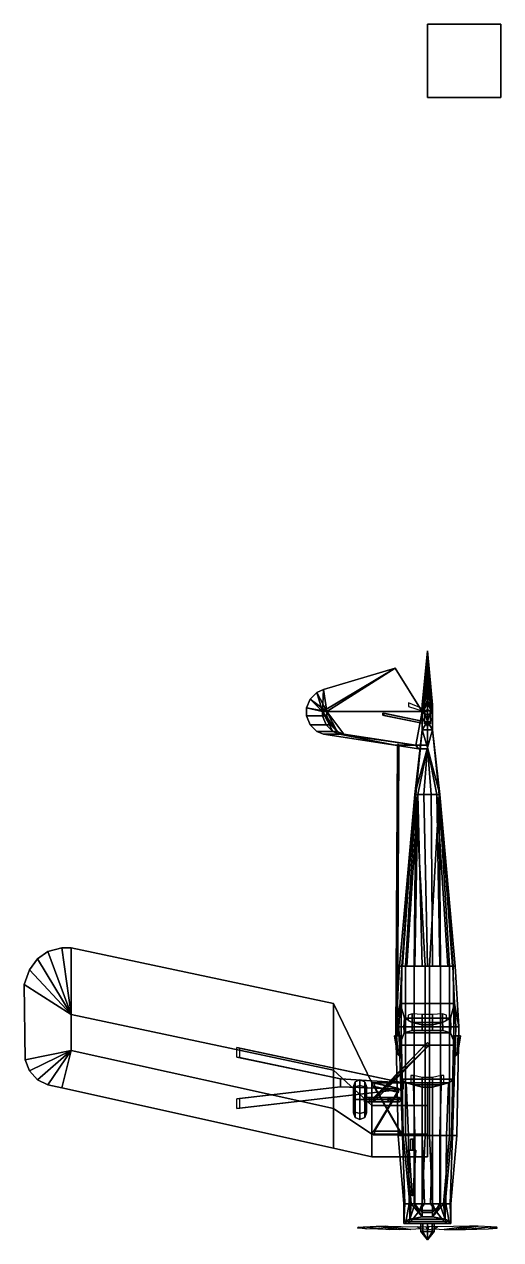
# Model space of a CAD drawing. Header units: millimetres. Extents: x -5.5 to 1, y -4 to 12.6.
import ezdxf

# ---------------------------------------------------------------- set-up
doc = ezdxf.new("R2010")
doc.units = ezdxf.units.MM
for name, color, linetype in [('_tmp', 4, 'Continuous'), ('propeller', 1, 'Continuous'), ('wing1', 5, 'Continuous')]:
    doc.layers.add(name, color=color, linetype=linetype)

msp = doc.modelspace()

# ---------------------------------------------------------------- linework, layer by layer
for points in [[(1, 12.55, 1), (1, 12.55), (0, 12.55), (0, 12.55, 1)], [(1, 12.55), (1, 11.55), (0, 11.55), (0, 12.55)], [(0, 12.55), (0, 11.55), (0, 11.55, 1), (0, 12.55, 1)], [(0, 12.55, 1), (0, 11.55, 1), (1, 11.55, 1), (1, 12.55, 1)], [(1, 11.55, 1), (1, 11.55), (1, 12.55), (1, 12.55, 1)], [(0, 11.55, 1), (0, 11.55), (1, 11.55), (1, 11.55, 1)], [(-0.07, 3.27, 0.36), (-0.07, 3.27, 0.68), (0, 3.94, 0.77), (0, 4.01, 0.61)], [(0, 3.29, 0.25), (-0.07, 3.27, 0.36), (0, 4.01, 0.61)], [(0.07, 3.27, 0.68), (0.07, 3.27, 0.36), (0, 4.01, 0.61), (0, 3.94, 0.77)], [(0.07, 3.27, 0.36), (0, 3.29, 0.25), (0, 4.01, 0.61)], [(-0.07, 3.27, 0.68), (-0.07, 3.24, 1.19), (0, 3.73, 1.28), (0, 3.94, 0.77)], [(0.07, 3.24, 1.19), (0.07, 3.27, 0.68), (0, 3.94, 0.77), (0, 3.73, 1.28)], [(-0.07, 3.24, 1.19), (-0.07, 3.22, 1.37), (0, 3.59, 1.59), (0, 3.73, 1.28)], [(0.07, 3.22, 1.37), (0.07, 3.24, 1.19), (0, 3.73, 1.28), (0, 3.59, 1.59)], [(-0.07, 3.22, 1.37), (0, 3.53, 1.65), (0, 3.59, 1.59), (-0.07, 3.22, 1.37)], [(-0.07, 3.22, 1.37), (0, 3.46, 1.69), (0, 3.53, 1.65), (-0.07, 3.22, 1.37)], [(0, 3.53, 1.65), (0.07, 3.22, 1.37), (0.07, 3.22, 1.37), (0, 3.59, 1.59)], [(0, 3.46, 1.69), (0.07, 3.22, 1.37), (0.07, 3.22, 1.37), (0, 3.53, 1.65)], [(-0.07, 3.22, 1.37), (0, 3.41, 1.7), (0, 3.46, 1.69), (-0.07, 3.22, 1.37)], [(-0.07, 3.16, 1.37), (0, 3.34, 1.7), (0, 3.41, 1.7), (-0.07, 3.22, 1.37)], [(0, 3.29, 1.69), (0, 3.34, 1.7), (-0.07, 3.16, 1.37)], [(-0.04, 3.47, 0.16), (-0.04, 3.41, 0.15), (-0.04, 3.42, 0.18), (-0.04, 3.47, 0.18)], [(0.04, 3.47, 0.18), (0.04, 3.47, 0.16), (-0.04, 3.47, 0.16), (-0.04, 3.47, 0.18)], [(0.04, 3.47, 0.16), (0.04, 3.41, 0.15), (-0.04, 3.41, 0.15), (-0.04, 3.47, 0.16)], [(-0.04, 3.47, 0.18), (-0.04, 3.42, 0.18), (0.04, 3.42, 0.18), (0.04, 3.47, 0.18)], [(-0.04, 3.42, 0.18), (-0.04, 3.29, 0.25), (0.04, 3.29, 0.25), (0.04, 3.42, 0.18)], [(-0.04, 3.41, 0.15), (-0.04, 3.29, 0.22), (-0.04, 3.29, 0.25), (-0.04, 3.42, 0.18)], [(0.04, 3.41, 0.15), (0.04, 3.29, 0.22), (-0.04, 3.29, 0.22), (-0.04, 3.41, 0.15)], [(0, 3.41, 1.7), (0.07, 3.22, 1.37), (0.07, 3.22, 1.37), (0, 3.46, 1.69)], [(0, 3.34, 1.7), (0.07, 3.16, 1.37), (0.07, 3.22, 1.37), (0, 3.41, 1.7)], [(0, 3.34, 1.7), (0, 3.29, 1.69), (0.07, 3.16, 1.37)], [(0.04, 3.42, 0.18), (0.04, 3.41, 0.15), (0.04, 3.47, 0.16), (0.04, 3.47, 0.18)], [(0.04, 3.29, 0.25), (0.04, 3.29, 0.22), (0.04, 3.41, 0.15), (0.04, 3.42, 0.18)], [(0, 3.21, 1.65), (0, 3.29, 1.69), (-0.07, 3.16, 1.37)], [(0, 3.29, 0.25), (0, 3.044, 0.307), (-0.07, 3.27, 0.36)], [(-0.07, 2.93, 0.69), (-0.07, 3.09, 1.2), (-0.07, 3.24, 1.19), (-0.07, 3.27, 0.68)], [(-0.07, 2.93, 0.28), (-0.07, 2.93, 0.69), (-0.07, 3.27, 0.68), (-0.07, 3.27, 0.36)], [(0, 3.044, 0.307), (-0.07, 2.93, 0.28), (-0.07, 3.27, 0.36)], [(-0.07, 3.09, 1.2), (-0.07, 3.16, 1.37), (-0.07, 3.22, 1.37), (-0.07, 3.24, 1.19)], [(0, 3.14, 1.59), (0, 3.21, 1.65), (-0.07, 3.16, 1.37)], [(0, 2.98, 1.28), (0, 3.14, 1.59), (-0.07, 3.16, 1.37), (-0.07, 3.09, 1.2)], [(-0.04, 3.29, 0.22), (-0.04, 3.012, 0.299), (-0.04, 3.044, 0.307), (-0.04, 3.29, 0.25)], [(0.04, 3.29, 0.22), (0.04, 3.012, 0.299), (-0.04, 3.012, 0.299), (-0.04, 3.29, 0.22)], [(-0.04, 3.29, 0.25), (-0.04, 3.044, 0.307), (0.04, 3.044, 0.307), (0.04, 3.29, 0.25)], [(0, 3.29, 1.69), (0, 3.21, 1.65), (0.07, 3.16, 1.37)], [(0, 3.044, 0.307), (0, 3.29, 0.25), (0.07, 3.27, 0.36)], [(0.07, 2.93, 0.28), (0, 3.044, 0.307), (0.07, 3.27, 0.36)], [(0, 3.21, 1.65), (0, 3.14, 1.59), (0.07, 3.16, 1.37)], [(0, 3.14, 1.59), (0, 2.98, 1.28), (0.07, 3.09, 1.2), (0.07, 3.16, 1.37)], [(0.04, 3.044, 0.307), (0.04, 3.012, 0.299), (0.04, 3.29, 0.22), (0.04, 3.29, 0.25)], [(0.07, 2.93, 0.69), (0.07, 2.93, 0.28), (0.07, 3.27, 0.36), (0.07, 3.27, 0.68)], [(0.07, 3.09, 1.2), (0.07, 2.93, 0.69), (0.07, 3.27, 0.68), (0.07, 3.24, 1.19)], [(0.07, 3.16, 1.37), (0.07, 3.09, 1.2), (0.07, 3.24, 1.19), (0.07, 3.22, 1.37)], [(0, 2.69, 0.77), (0, 2.98, 1.28), (-0.07, 3.09, 1.2), (-0.07, 2.93, 0.69)], [(0.07, 2.93, 0.28), (-0.07, 2.93, 0.28), (0, 3.044, 0.307)], [(0, 2.98, 1.28), (0, 2.69, 0.77), (0.07, 2.93, 0.69), (0.07, 3.09, 1.2)], [(-0.17, 2.05, 0.14), (-0.17, 2.05, 0.62), (-0.07, 2.93, 0.69), (-0.07, 2.93, 0.28)], [(-0.16, 2.05, 0.13), (-0.17, 2.05, 0.14), (-0.07, 2.93, 0.28)], [(-0.17, 2.05, 0.62), (-0.17, 2.05, 0.62), (0, 2.69, 0.77), (-0.07, 2.93, 0.69)], [(0.16, 2.05, 0.13), (-0.16, 2.05, 0.13), (-0.07, 2.93, 0.28), (0.07, 2.93, 0.28)], [(0.17, 2.05, 0.62), (0.17, 2.05, 0.62), (0.07, 2.93, 0.69), (0, 2.69, 0.77)], [(0.17, 2.05, 0.62), (0.17, 2.05, 0.14), (0.07, 2.93, 0.28), (0.07, 2.93, 0.69)], [(0.17, 2.05, 0.14), (0.16, 2.05, 0.13), (0.07, 2.93, 0.28)], [(-0.17, 2.05, 0.62), (-0.17, 2.05, 0.62), (-0.13, 2.05, 0.7), (0, 2.69, 0.77)], [(-0.13, 2.05, 0.7), (-0.13, 2.05, 0.7), (-0.05, 2.05, 0.75), (0, 2.69, 0.77)], [(-0.05, 2.05, 0.75), (-0.05, 2.05, 0.75), (0.05, 2.05, 0.75), (0, 2.69, 0.77)], [(0.05, 2.05, 0.75), (0.05, 2.05, 0.75), (0.13, 2.05, 0.7), (0, 2.69, 0.77)], [(0.13, 2.05, 0.7), (0.13, 2.05, 0.7), (0.17, 2.05, 0.62), (0, 2.69, 0.77)], [(-0.38, -0.29, 0.08), (-0.38, -0.29, 0.37), (-0.17, 2.05, 0.62), (-0.17, 2.05, 0.14)], [(-0.35, -0.29, -0.23), (-0.38, -0.29, 0.08), (-0.17, 2.05, 0.14)], [(-0.38, -0.29, 0.37), (-0.34, -0.29, 0.49), (-0.17, 2.05, 0.62)], [(-0.3, -0.29, -0.26), (-0.35, -0.29, -0.23), (-0.17, 2.05, 0.14), (-0.16, 2.05, 0.13)], [(-0.34, -0.29, 0.49), (-0.28, -0.29, 0.58), (-0.13, 2.05, 0.7), (-0.17, 2.05, 0.62)], [(-0.18, -0.29, -0.29), (-0.3, -0.29, -0.26), (-0.16, 2.05, 0.13)], [(-0.28, -0.29, 0.58), (-0.17, -0.29, 0.66), (-0.13, 2.05, 0.7)], [(-0.03, -0.29, -0.3), (-0.18, -0.29, -0.29), (-0.16, 2.05, 0.13)], [(-0.17, -0.29, 0.66), (-0.07, -0.29, 0.69), (-0.13, 2.05, 0.7)], [(0.03, -0.29, -0.3), (-0.03, -0.29, -0.3), (-0.16, 2.05, 0.13), (0.16, 2.05, 0.13)], [(-0.07, -0.29, 0.69), (0, -0.29, 0.7), (-0.05, 2.05, 0.75), (-0.13, 2.05, 0.7)], [(0, -0.29, 0.7), (0.07, -0.29, 0.69), (0.05, 2.05, 0.75), (-0.05, 2.05, 0.75)], [(0.18, -0.29, -0.29), (0.03, -0.29, -0.3), (0.16, 2.05, 0.13)], [(0.07, -0.29, 0.69), (0.17, -0.29, 0.66), (0.13, 2.05, 0.7), (0.05, 2.05, 0.75)], [(0.28, -0.29, 0.58), (0.34, -0.29, 0.49), (0.17, 2.05, 0.62), (0.13, 2.05, 0.7)], [(0.17, -0.29, 0.66), (0.28, -0.29, 0.58), (0.13, 2.05, 0.7)], [(0.35, -0.29, -0.23), (0.3, -0.29, -0.26), (0.16, 2.05, 0.13), (0.17, 2.05, 0.14)], [(0.3, -0.29, -0.26), (0.18, -0.29, -0.29), (0.16, 2.05, 0.13)], [(0.38, -0.29, 0.37), (0.38, -0.29, 0.08), (0.17, 2.05, 0.14), (0.17, 2.05, 0.62)], [(0.38, -0.29, 0.08), (0.35, -0.29, -0.23), (0.17, 2.05, 0.14)], [(0.34, -0.29, 0.49), (0.38, -0.29, 0.37), (0.17, 2.05, 0.62)], [(-0.36, -1.12, -0.29), (-0.43, -1.12, -0.01), (-0.38, -0.29, 0.08), (-0.35, -0.29, -0.23)], [(-0.43, -1.12, -0.01), (-0.43, -1.12, 0.35), (-0.38, -0.29, 0.37), (-0.38, -0.29, 0.08)], [(-0.43, -1.12, 0.35), (-0.371, -0.8, 0.465), (-0.348, -0.29, 0.465), (-0.38, -0.29, 0.37)], [(-0.371, -0.8, 0.465), (0.371, -0.8, 0.465), (0.348, -0.29, 0.465), (-0.348, -0.29, 0.465)], [(-0.3, -1.12, -0.35), (-0.36, -1.12, -0.29), (-0.35, -0.29, -0.23), (-0.3, -0.29, -0.26)], [(-0.348, -0.29, 0.465), (0.348, -0.29, 0.465), (0.348, -0.29, 0.465), (-0.34, -0.29, 0.49)], [(-0.34, -0.29, 0.49), (0.348, -0.29, 0.465), (0.348, -0.29, 0.465), (-0.28, -0.29, 0.58)], [(-0.18, -1.12, -0.39), (-0.3, -1.12, -0.35), (-0.3, -0.29, -0.26), (-0.18, -0.29, -0.29)], [(-0.28, -0.29, 0.58), (0.348, -0.29, 0.465), (0.34, -0.29, 0.49), (-0.17, -0.29, 0.66)], [(-0.03, -1.12, -0.42), (-0.18, -1.12, -0.39), (-0.18, -0.29, -0.29), (-0.03, -0.29, -0.3)], [(-0.17, -0.29, 0.66), (0.34, -0.29, 0.49), (0.28, -0.29, 0.58), (-0.07, -0.29, 0.69)], [(-0.07, -0.29, 0.69), (0.28, -0.29, 0.58), (0.17, -0.29, 0.66), (0, -0.29, 0.7)], [(0.03, -1.12, -0.42), (-0.03, -1.12, -0.42), (-0.03, -0.29, -0.3), (0.03, -0.29, -0.3)], [(0, -0.29, 0.7), (0.17, -0.29, 0.66), (0.07, -0.29, 0.69), (0, -0.29, 0.7)], [(0.18, -1.12, -0.39), (0.03, -1.12, -0.42), (0.03, -0.29, -0.3), (0.18, -0.29, -0.29)], [(0.3, -1.12, -0.35), (0.18, -1.12, -0.39), (0.18, -0.29, -0.29), (0.3, -0.29, -0.26)], [(0.36, -1.12, -0.29), (0.3, -1.12, -0.35), (0.3, -0.29, -0.26), (0.35, -0.29, -0.23)], [(0.371, -0.8, 0.465), (0.43, -1.12, 0.35), (0.38, -0.29, 0.37), (0.348, -0.29, 0.465)], [(0.43, -1.12, -0.01), (0.36, -1.12, -0.29), (0.35, -0.29, -0.23), (0.38, -0.29, 0.08)], [(0.43, -1.12, 0.35), (0.43, -1.12, -0.01), (0.38, -0.29, 0.08), (0.38, -0.29, 0.37)], [(-0.43, -1.12, 0.35), (-0.39, -1.12, 0.45), (-0.371, -0.8, 0.465), (-0.43, -1.12, 0.35)], [(-0.39, -1.12, 0.45), (-0.32, -1.12, 0.56), (-0.314, -1, 0.563), (-0.371, -0.8, 0.465)], [(-0.314, -1, 0.47), (0.314, -1, 0.47), (0.371, -0.8, 0.465), (-0.371, -0.8, 0.465)], [(-0.371, -0.8, 0.465), (-0.314, -1, 0.563), (-0.314, -1, 0.47), (-0.371, -0.8, 0.465)], [(0.32, -1.12, 0.56), (0.39, -1.12, 0.45), (0.371, -0.8, 0.465), (0.314, -1, 0.563)], [(0.314, -1, 0.563), (0.371, -0.8, 0.465), (0.371, -0.8, 0.465), (0.314, -1, 0.47)], [(0.39, -1.12, 0.45), (0.43, -1.12, 0.35), (0.43, -1.12, 0.35), (0.371, -0.8, 0.465)], [(-0.261, -1.03, 0.598), (-0.207, -1.06, 0.632), (-0.207, -0.94, 0.778), (-0.261, -0.96, 0.682)], [(-0.207, -1.06, 0.632), (-0.07, -1.09, 0.68), (-0.07, -0.95, 0.85), (-0.207, -0.94, 0.778)], [(-0.07, -1.09, 0.68), (0.07, -1.09, 0.68), (0.07, -0.95, 0.85), (-0.07, -0.95, 0.85)], [(0.07, -1.09, 0.68), (0.207, -1.06, 0.632), (0.207, -0.94, 0.778), (0.07, -0.95, 0.85)], [(0.207, -1.06, 0.632), (0.261, -1.03, 0.598), (0.261, -0.96, 0.682), (0.207, -0.94, 0.778)], [(-0.4, -2.6, 0.09), (-0.4, -2.6, 0.32), (-0.43, -1.12, 0.35), (-0.43, -1.12, -0.01)], [(-0.33, -2.6, -0.33), (-0.4, -2.6, 0.09), (-0.43, -1.12, -0.01), (-0.36, -1.12, -0.29)], [(-0.4, -2.6, 0.32), (-0.34, -2.6, 0.42), (-0.39, -1.12, 0.45), (-0.43, -1.12, 0.35)], [(-0.382, -1.37, 0.445), (-0.317, -1.2, 0.557), (-0.32, -1.12, 0.56), (-0.39, -1.12, 0.45)], [(-0.3, -2.6, -0.37), (-0.33, -2.6, -0.33), (-0.36, -1.12, -0.29), (-0.3, -1.12, -0.35)], [(-0.32, -1.12, 0.56), (-0.21, -1.12, 0.63), (-0.207, -1.06, 0.632), (-0.314, -1, 0.563)], [(-0.317, -1.2, 0.557), (-0.209, -1.17, 0.628), (-0.21, -1.12, 0.63), (-0.32, -1.12, 0.56)], [(-0.207, -1.06, 0.48), (0.207, -1.06, 0.48), (0.314, -1, 0.47), (-0.314, -1, 0.47)], [(-0.314, -1, 0.563), (-0.207, -1.06, 0.632), (-0.207, -1.06, 0.48), (-0.314, -1, 0.47)], [(-0.18, -2.6, -0.42), (-0.3, -2.6, -0.37), (-0.3, -1.12, -0.35), (-0.18, -1.12, -0.39)], [(-0.21, -1.12, 0.63), (-0.07, -1.12, 0.68), (-0.07, -1.09, 0.68), (-0.207, -1.06, 0.632)], [(-0.209, -1.17, 0.628), (-0.07, -1.17, 0.677), (-0.07, -1.12, 0.68), (-0.21, -1.12, 0.63)], [(-0.07, -1.09, 0.49), (0.07, -1.09, 0.49), (0.207, -1.06, 0.48), (-0.207, -1.06, 0.48)], [(-0.207, -1.06, 0.632), (-0.07, -1.09, 0.68), (-0.07, -1.09, 0.49), (-0.207, -1.06, 0.48)], [(-0.03, -2.6, -0.45), (-0.18, -2.6, -0.42), (-0.18, -1.12, -0.39), (-0.03, -1.12, -0.42)], [(-0.07, -1.12, 0.68), (0.07, -1.12, 0.68), (0.07, -1.09, 0.68), (-0.07, -1.09, 0.68)], [(-0.07, -1.09, 0.68), (0.07, -1.09, 0.68), (0.07, -1.09, 0.49), (-0.07, -1.09, 0.49)], [(-0.07, -1.17, 0.677), (0.07, -1.17, 0.677), (0.07, -1.12, 0.68), (-0.07, -1.12, 0.68)], [(0.03, -2.6, -0.45), (-0.03, -2.6, -0.45), (-0.03, -1.12, -0.42), (0.03, -1.12, -0.42)], [(0.18, -2.6, -0.42), (0.03, -2.6, -0.45), (0.03, -1.12, -0.42), (0.18, -1.12, -0.39)], [(0.07, -1.12, 0.68), (0.21, -1.12, 0.63), (0.207, -1.06, 0.632), (0.07, -1.09, 0.68)], [(0.07, -1.09, 0.68), (0.207, -1.06, 0.632), (0.207, -1.06, 0.48), (0.07, -1.09, 0.49)], [(0.07, -1.17, 0.677), (0.209, -1.17, 0.628), (0.21, -1.12, 0.63), (0.07, -1.12, 0.68)], [(0.3, -2.6, -0.37), (0.18, -2.6, -0.42), (0.18, -1.12, -0.39), (0.3, -1.12, -0.35)], [(0.21, -1.12, 0.63), (0.32, -1.12, 0.56), (0.314, -1, 0.563), (0.207, -1.06, 0.632)], [(0.207, -1.06, 0.632), (0.314, -1, 0.563), (0.314, -1, 0.47), (0.207, -1.06, 0.48)], [(0.209, -1.17, 0.628), (0.317, -1.2, 0.557), (0.32, -1.12, 0.56), (0.21, -1.12, 0.63)], [(0.33, -2.6, -0.33), (0.3, -2.6, -0.37), (0.3, -1.12, -0.35), (0.36, -1.12, -0.29)], [(0.317, -1.2, 0.557), (0.382, -1.37, 0.445), (0.39, -1.12, 0.45), (0.32, -1.12, 0.56)], [(0.4, -2.6, 0.09), (0.33, -2.6, -0.33), (0.36, -1.12, -0.29), (0.43, -1.12, -0.01)], [(0.34, -2.6, 0.42), (0.4, -2.6, 0.32), (0.43, -1.12, 0.35), (0.39, -1.12, 0.45)], [(0.4, -2.6, 0.32), (0.4, -2.6, 0.09), (0.43, -1.12, -0.01), (0.43, -1.12, 0.35)], [(-0.41, -1.49, -0.22), (-0.4, -1.49, -0.19), (-0.42, -1.24, -0.17), (-0.45, -1.24, -0.2)], [(-0.41, -1.49, -0.22), (-0.41, -1.49, -0.22), (-0.45, -1.24, -0.2), (-0.45, -1.24, -0.24)], [(-0.4, -1.49, -0.25), (-0.41, -1.49, -0.22), (-0.45, -1.24, -0.24), (-0.42, -1.24, -0.27)], [(-0.45, -1.24, -0.2), (-0.42, -1.24, -0.17), (-0.42, -1.24, -0.27), (-0.45, -1.24, -0.24)], [(-0.4, -1.49, -0.19), (-0.37, -1.49, -0.19), (-0.37, -1.24, -0.17), (-0.42, -1.24, -0.17)], [(-0.37, -1.49, -0.25), (-0.4, -1.49, -0.25), (-0.42, -1.24, -0.27), (-0.35, -1.24, -0.27)], [(-0.42, -1.24, -0.17), (-0.37, -1.24, -0.17), (-0.35, -1.24, -0.27), (-0.42, -1.24, -0.27)], [(-0.382, -1.37, 0.445), (0.382, -1.37, 0.445), (0.317, -1.2, 0.45), (-0.317, -1.2, 0.45)], [(-0.382, -1.37, 0.445), (-0.317, -1.2, 0.45), (-0.317, -1.2, 0.557), (-0.382, -1.37, 0.445)], [(-0.317, -1.2, 0.45), (0.317, -1.2, 0.45), (0.209, -1.17, 0.45), (-0.209, -1.17, 0.45)], [(-0.317, -1.2, 0.45), (-0.209, -1.17, 0.45), (-0.209, -1.17, 0.628), (-0.317, -1.2, 0.557)], [(-0.209, -1.17, 0.45), (0.209, -1.17, 0.45), (0.07, -1.17, 0.677), (-0.07, -1.17, 0.677)], [(-0.209, -1.17, 0.45), (-0.209, -1.17, 0.45), (-0.07, -1.17, 0.677), (-0.209, -1.17, 0.628)], [(0.209, -1.17, 0.45), (0.209, -1.17, 0.45), (0.209, -1.17, 0.628), (0.07, -1.17, 0.677)], [(0.209, -1.17, 0.45), (0.317, -1.2, 0.45), (0.317, -1.2, 0.557), (0.209, -1.17, 0.628)], [(0.317, -1.2, 0.45), (0.382, -1.37, 0.445), (0.382, -1.37, 0.445), (0.317, -1.2, 0.557)], [(0.4, -1.49, -0.25), (0.37, -1.49, -0.25), (0.35, -1.24, -0.27), (0.42, -1.24, -0.27)], [(0.37, -1.24, -0.17), (0.42, -1.24, -0.17), (0.42, -1.24, -0.27), (0.35, -1.24, -0.27)], [(0.37, -1.49, -0.19), (0.4, -1.49, -0.19), (0.42, -1.24, -0.17), (0.37, -1.24, -0.17)], [(0.4, -1.49, -0.19), (0.41, -1.49, -0.22), (0.45, -1.24, -0.2), (0.42, -1.24, -0.17)], [(0.41, -1.49, -0.22), (0.4, -1.49, -0.25), (0.42, -1.24, -0.27), (0.45, -1.24, -0.24)], [(0.41, -1.49, -0.22), (0.41, -1.49, -0.22), (0.45, -1.24, -0.24), (0.45, -1.24, -0.2)], [(0.42, -1.24, -0.17), (0.45, -1.24, -0.2), (0.45, -1.24, -0.24), (0.42, -1.24, -0.27)], [(-0.35, -1.55, -0.22), (-0.35, -1.55, -0.22), (-0.4, -1.49, -0.19), (-0.41, -1.49, -0.22)], [(-0.35, -1.55, -0.22), (-0.35, -1.55, -0.22), (-0.41, -1.49, -0.22), (-0.4, -1.49, -0.25)], [(-0.35, -1.55, -0.22), (-0.35, -1.55, -0.22), (-0.37, -1.49, -0.19), (-0.4, -1.49, -0.19)], [(-0.35, -1.55, -0.22), (-0.35, -1.55, -0.22), (-0.4, -1.49, -0.25), (-0.37, -1.49, -0.25)], [(-0.366, -1.83, 0.436), (0.366, -1.83, 0.436), (0.382, -1.37, 0.445), (-0.382, -1.37, 0.445)], [(0.35, -1.55, -0.22), (0.35, -1.55, -0.22), (0.37, -1.49, -0.25), (0.4, -1.49, -0.25)], [(0.35, -1.55, -0.22), (0.35, -1.55, -0.22), (0.4, -1.49, -0.25), (0.41, -1.49, -0.22)], [(0.35, -1.55, -0.22), (0.35, -1.55, -0.22), (0.41, -1.49, -0.22), (0.4, -1.49, -0.19)], [(0.35, -1.55, -0.22), (0.35, -1.55, -0.22), (0.4, -1.49, -0.19), (0.37, -1.49, -0.19)], [(-0.225, -1.899, 0.57), (-0.189, -1.91, 0.593), (-0.189, -1.78, 0.783), (-0.225, -1.78, 0.74)], [(-0.189, -1.91, 0.593), (-0.07, -1.94, 0.63), (-0.07, -1.81, 0.82), (-0.189, -1.78, 0.783)], [(-0.07, -1.94, 0.63), (0.07, -1.94, 0.63), (0.07, -1.81, 0.82), (-0.07, -1.81, 0.82)], [(0.07, -1.94, 0.63), (0.189, -1.91, 0.593), (0.189, -1.78, 0.783), (0.07, -1.81, 0.82)], [(0.189, -1.91, 0.593), (0.225, -1.899, 0.57), (0.225, -1.78, 0.74), (0.189, -1.78, 0.783)], [(-0.34, -2.6, 0.42), (-0.26, -2.6, 0.5), (-0.289, -1.88, 0.529), (-0.366, -1.83, 0.436)], [(-0.366, -1.83, 0.436), (-0.289, -1.88, 0.529), (-0.289, -1.88, 0.44), (-0.366, -1.83, 0.436)], [(-0.289, -1.88, 0.44), (0.289, -1.88, 0.44), (0.366, -1.83, 0.436), (-0.366, -1.83, 0.436)], [(-0.26, -2.6, 0.5), (-0.17, -2.6, 0.56), (-0.189, -1.91, 0.593), (-0.289, -1.88, 0.529)], [(-0.289, -1.88, 0.529), (-0.189, -1.91, 0.593), (-0.189, -1.91, 0.45), (-0.289, -1.88, 0.44)], [(-0.189, -1.91, 0.45), (0.189, -1.91, 0.45), (0.289, -1.88, 0.44), (-0.289, -1.88, 0.44)], [(-0.17, -2.6, 0.56), (-0.07, -2.6, 0.59), (-0.07, -1.94, 0.63), (-0.189, -1.91, 0.593)], [(-0.189, -1.91, 0.593), (-0.07, -1.94, 0.63), (-0.07, -1.94, 0.47), (-0.189, -1.91, 0.45)], [(-0.07, -1.94, 0.47), (0.07, -1.94, 0.47), (0.189, -1.91, 0.45), (-0.189, -1.91, 0.45)], [(-0.07, -2.6, 0.59), (0.07, -2.6, 0.59), (0.07, -1.94, 0.63), (-0.07, -1.94, 0.63)], [(-0.07, -1.94, 0.63), (0.07, -1.94, 0.63), (0.07, -1.94, 0.47), (-0.07, -1.94, 0.47)], [(0.07, -2.6, 0.59), (0.17, -2.6, 0.56), (0.189, -1.91, 0.593), (0.07, -1.94, 0.63)], [(0.07, -1.94, 0.63), (0.189, -1.91, 0.593), (0.189, -1.91, 0.45), (0.07, -1.94, 0.47)], [(0.17, -2.6, 0.56), (0.26, -2.6, 0.5), (0.289, -1.88, 0.529), (0.189, -1.91, 0.593)], [(0.189, -1.91, 0.593), (0.289, -1.88, 0.529), (0.289, -1.88, 0.44), (0.189, -1.91, 0.45)], [(0.26, -2.6, 0.5), (0.34, -2.6, 0.42), (0.366, -1.83, 0.436), (0.289, -1.88, 0.529)], [(0.289, -1.88, 0.529), (0.366, -1.83, 0.436), (0.366, -1.83, 0.436), (0.289, -1.88, 0.44)], [(-0.32, -3.53, 0.15), (-0.31, -3.53, 0.21), (-0.34, -2.6, 0.42), (-0.4, -2.6, 0.32)], [(-0.32, -3.53, 0.09), (-0.32, -3.53, 0.15), (-0.4, -2.6, 0.32), (-0.4, -2.6, 0.09)], [(-0.24, -3.53, -0.33), (-0.32, -3.53, 0.09), (-0.4, -2.6, 0.09), (-0.33, -2.6, -0.33)], [(-0.31, -3.53, 0.21), (-0.25, -3.53, 0.32), (-0.26, -2.6, 0.5), (-0.34, -2.6, 0.42)], [(-0.22, -3.53, -0.37), (-0.24, -3.53, -0.33), (-0.33, -2.6, -0.33), (-0.3, -2.6, -0.37)], [(-0.18, -3.53, -0.4), (-0.22, -3.53, -0.37), (-0.3, -2.6, -0.37), (-0.18, -2.6, -0.42)], [(-0.25, -3.53, 0.32), (-0.17, -3.53, 0.39), (-0.17, -2.6, 0.56), (-0.26, -2.6, 0.5)], [(-0.2, -2.65, -0.46), (-0.23, -2.65, -0.49), (-0.23, -2.8, -0.45), (-0.2, -2.8, -0.42)], [(-0.23, -2.65, -0.49), (-0.2, -2.65, -0.52), (-0.2, -2.8, -0.48), (-0.23, -2.8, -0.45)], [(-0.17, -2.65, -0.49), (-0.2, -2.65, -0.52), (-0.23, -2.65, -0.49), (-0.2, -2.65, -0.46)], [(-0.17, -2.65, -0.49), (-0.2, -2.65, -0.46), (-0.2, -2.8, -0.42), (-0.17, -2.8, -0.45)], [(-0.2, -2.65, -0.52), (-0.17, -2.65, -0.49), (-0.17, -2.8, -0.45), (-0.2, -2.8, -0.48)], [(-0.07, -3.53, -0.43), (-0.18, -3.53, -0.4), (-0.18, -2.6, -0.42), (-0.03, -2.6, -0.45)], [(-0.17, -3.53, 0.39), (-0.07, -3.53, 0.43), (-0.07, -2.6, 0.59), (-0.17, -2.6, 0.56)], [(-0.04, -3.53, 0.44), (0.04, -3.53, 0.44), (0.07, -2.6, 0.59), (-0.07, -2.6, 0.59)], [(-0.07, -3.53, 0.43), (-0.04, -3.53, 0.44), (-0.07, -2.6, 0.59)], [(0.07, -3.53, -0.43), (-0.07, -3.53, -0.43), (-0.03, -2.6, -0.45), (0.03, -2.6, -0.45)], [(0.18, -3.53, -0.4), (0.07, -3.53, -0.43), (0.03, -2.6, -0.45), (0.18, -2.6, -0.42)], [(0.04, -3.53, 0.44), (0.07, -3.53, 0.43), (0.07, -2.6, 0.59)], [(0.07, -3.53, 0.43), (0.17, -3.53, 0.39), (0.17, -2.6, 0.56), (0.07, -2.6, 0.59)], [(0.17, -3.53, 0.39), (0.25, -3.53, 0.32), (0.26, -2.6, 0.5), (0.17, -2.6, 0.56)], [(0.22, -3.53, -0.37), (0.18, -3.53, -0.4), (0.18, -2.6, -0.42), (0.3, -2.6, -0.37)], [(0.24, -3.53, -0.33), (0.22, -3.53, -0.37), (0.3, -2.6, -0.37), (0.33, -2.6, -0.33)], [(0.32, -3.53, 0.09), (0.24, -3.53, -0.33), (0.33, -2.6, -0.33), (0.4, -2.6, 0.09)], [(0.25, -3.53, 0.32), (0.31, -3.53, 0.21), (0.34, -2.6, 0.42), (0.26, -2.6, 0.5)], [(0.31, -3.53, 0.21), (0.32, -3.53, 0.15), (0.4, -2.6, 0.32), (0.34, -2.6, 0.42)], [(0.32, -3.53, 0.15), (0.32, -3.53, 0.09), (0.4, -2.6, 0.09), (0.4, -2.6, 0.32)], [(-0.25, -2.8, -0.5), (-0.16, -2.8, -0.5), (-0.2, -3.42, -0.36), (-0.21, -3.42, -0.36)], [(-0.25, -2.8, -0.34), (-0.25, -2.8, -0.5), (-0.21, -3.42, -0.36)], [(-0.25, -2.8, -0.34), (-0.16, -2.8, -0.41), (-0.16, -2.8, -0.5), (-0.25, -2.8, -0.5)], [(-0.16, -2.8, -0.5), (-0.16, -2.8, -0.41), (-0.2, -3.42, -0.36)], [(-0.24, -3.53, -0.33), (-0.24, -3.74, -0.31), (-0.32, -3.77, 0.08), (-0.32, -3.53, 0.09)], [(-0.32, -3.53, 0.09), (-0.32, -3.77, 0.08), (-0.32, -3.8, 0.12), (-0.32, -3.53, 0.15)], [(-0.32, -3.53, 0.15), (-0.32, -3.8, 0.12), (-0.32, -3.8, 0.16), (-0.31, -3.53, 0.21)], [(-0.31, -3.53, 0.21), (-0.32, -3.8, 0.16), (-0.3, -3.8, 0.26), (-0.25, -3.53, 0.32)], [(-0.25, -3.53, 0.32), (-0.3, -3.8, 0.26), (-0.26, -3.8, 0.32), (-0.17, -3.53, 0.39)], [(-0.17, -3.53, 0.39), (-0.26, -3.8, 0.32), (-0.2, -3.74, 0.37), (-0.11, -3.62, 0.42)], [(-0.22, -3.53, -0.37), (-0.07, -3.71, -0.39), (-0.24, -3.74, -0.31), (-0.22, -3.53, -0.37)], [(-0.24, -3.53, -0.33), (-0.22, -3.53, -0.37), (-0.24, -3.74, -0.31), (-0.24, -3.53, -0.33)], [(-0.22, -3.53, -0.37), (-0.18, -3.53, -0.4), (-0.07, -3.71, -0.39), (-0.22, -3.53, -0.37)], [(-0.2, -3.74, 0.37), (0.2, -3.74, 0.37), (0.11, -3.62, 0.42), (-0.11, -3.62, 0.42)], [(-0.18, -3.53, -0.4), (-0.07, -3.53, -0.43), (-0.07, -3.65, -0.43), (-0.18, -3.53, -0.4)], [(-0.18, -3.53, -0.4), (-0.07, -3.65, -0.43), (-0.07, -3.71, -0.39), (-0.18, -3.53, -0.4)], [(-0.07, -3.53, 0.43), (-0.17, -3.53, 0.39), (-0.11, -3.62, 0.42), (-0.07, -3.53, 0.43)], [(-0.11, -3.62, 0.42), (0.11, -3.62, 0.42), (0.04, -3.53, 0.44), (-0.04, -3.53, 0.44)], [(-0.04, -3.53, 0.44), (-0.07, -3.53, 0.43), (-0.11, -3.62, 0.42), (-0.04, -3.53, 0.44)], [(-0.07, -3.53, -0.43), (0.07, -3.53, -0.43), (0.07, -3.65, -0.43), (-0.07, -3.65, -0.43)], [(0.11, -3.62, 0.42), (0.11, -3.62, 0.42), (0.07, -3.53, 0.43), (0.04, -3.53, 0.44)], [(0.24, -3.74, -0.31), (0.07, -3.71, -0.39), (0.22, -3.53, -0.37)], [(0.07, -3.71, -0.39), (0.07, -3.71, -0.39), (0.18, -3.53, -0.4), (0.22, -3.53, -0.37)], [(0.07, -3.71, -0.39), (0.07, -3.71, -0.39), (0.07, -3.65, -0.43), (0.18, -3.53, -0.4)], [(0.07, -3.53, -0.43), (0.18, -3.53, -0.4), (0.18, -3.53, -0.4), (0.07, -3.65, -0.43)], [(0.11, -3.62, 0.42), (0.11, -3.62, 0.42), (0.17, -3.53, 0.39), (0.07, -3.53, 0.43)], [(0.2, -3.74, 0.37), (0.26, -3.8, 0.32), (0.17, -3.53, 0.39), (0.11, -3.62, 0.42)], [(0.26, -3.8, 0.32), (0.3, -3.8, 0.26), (0.25, -3.53, 0.32), (0.17, -3.53, 0.39)], [(0.24, -3.74, -0.31), (0.22, -3.53, -0.37), (0.24, -3.53, -0.33)], [(0.32, -3.77, 0.08), (0.24, -3.74, -0.31), (0.24, -3.53, -0.33), (0.32, -3.53, 0.09)], [(0.3, -3.8, 0.26), (0.32, -3.8, 0.16), (0.31, -3.53, 0.21), (0.25, -3.53, 0.32)], [(0.32, -3.8, 0.16), (0.32, -3.8, 0.12), (0.32, -3.53, 0.15), (0.31, -3.53, 0.21)], [(0.32, -3.8, 0.12), (0.32, -3.77, 0.08), (0.32, -3.53, 0.09), (0.32, -3.53, 0.15)], [(-0.24, -3.74, -0.31), (0.24, -3.74, -0.31), (0.32, -3.77, 0.08), (-0.32, -3.77, 0.08)], [(-0.32, -3.77, 0.08), (0.32, -3.77, 0.08), (0.32, -3.8, 0.12), (-0.32, -3.8, 0.12)], [(-0.32, -3.8, 0.16), (0.32, -3.8, 0.16), (0.3, -3.8, 0.26), (-0.3, -3.8, 0.26)], [(-0.32, -3.8, 0.12), (0.32, -3.8, 0.12), (0.32, -3.8, 0.16), (-0.32, -3.8, 0.16)], [(-0.3, -3.8, 0.26), (0.3, -3.8, 0.26), (0.26, -3.8, 0.32), (-0.26, -3.8, 0.32)], [(-0.26, -3.8, 0.32), (0.26, -3.8, 0.32), (0.2, -3.74, 0.37), (-0.2, -3.74, 0.37)], [(-0.07, -3.71, -0.39), (0.07, -3.71, -0.39), (0.24, -3.74, -0.31), (-0.24, -3.74, -0.31)], [(-0.07, -3.65, -0.43), (0.07, -3.65, -0.43), (0.07, -3.71, -0.39), (-0.07, -3.71, -0.39)]]:
    msp.add_3dface(points)
at = {"layer": '_tmp', "extrusion": (-1, 0, 0)}
for p, q in [((-0.25, -2.8, -0.34), (-0.25, -2.8, -0.5)), ((-0.25, -2.8, -0.5), (-0.21, -3.42, -0.36)), ((-0.16, -2.8, -0.5), (-0.2, -3.42, -0.36)), ((-0.16, -2.8, -0.41), (-0.16, -2.8, -0.5))]:
    msp.add_line(p, q, dxfattribs=at)
at = {"layer": 'propeller'}
for points in [[(-0.064, -3.8, 0.294), (-0.09, -3.8, 0.23), (-0.09, -3.91, 0.23), (-0.064, -3.91, 0.294)], [(-0.09, -3.8, 0.23), (-0.064, -3.8, 0.166), (-0.064, -3.91, 0.166), (-0.09, -3.91, 0.23)], [(0, -3.8, 0.32), (-0.064, -3.8, 0.294), (-0.064, -3.91, 0.294), (0, -3.91, 0.32)], [(-0.064, -3.8, 0.166), (0, -3.8, 0.14), (0, -3.91, 0.14), (-0.064, -3.91, 0.166)], [(0.064, -3.8, 0.294), (0, -3.8, 0.32), (0, -3.91, 0.32), (0.064, -3.91, 0.294)], [(0, -3.8, 0.14), (0.064, -3.8, 0.166), (0.064, -3.91, 0.166), (0, -3.91, 0.14)], [(0.09, -3.8, 0.23), (0.064, -3.8, 0.294), (0.064, -3.91, 0.294), (0.09, -3.91, 0.23)], [(0.064, -3.8, 0.166), (0.09, -3.8, 0.23), (0.09, -3.91, 0.23), (0.064, -3.91, 0.166)], [(-0.95, -3.862, 0.247), (-0.953, -3.857, 0.228), (-0.947, -3.851, 0.207), (-0.833, -3.87, 0.276)], [(-0.833, -3.87, 0.276), (-0.947, -3.851, 0.207), (-0.87, -3.845, 0.184), (-0.52, -3.882, 0.321)], [(-0.52, -3.882, 0.321), (-0.87, -3.845, 0.184), (-0.693, -3.837, 0.154), (-0.387, -3.883, 0.328)], [(-0.387, -3.883, 0.328), (-0.693, -3.837, 0.154), (-0.573, -3.834, 0.143), (-0.228, -3.879, 0.31)], [(-0.228, -3.879, 0.31), (-0.573, -3.834, 0.143), (-0.138, -3.846, 0.187), (-0.09, -3.873, 0.287)], [(-0.09, -3.873, 0.287), (-0.138, -3.846, 0.187), (-0.02, -3.84, 0.167), (-0.004, -3.879, 0.311)], [(-0.064, -3.91, 0.294), (-0.09, -3.91, 0.23), (0, -4.02, 0.23)], [(-0.09, -3.91, 0.23), (-0.064, -3.91, 0.166), (0, -4.02, 0.23)], [(0, -3.91, 0.32), (-0.064, -3.91, 0.294), (0, -4.02, 0.23)], [(-0.064, -3.91, 0.166), (0, -3.91, 0.14), (0, -4.02, 0.23)], [(0.09, -3.91, 0.23), (0.064, -3.91, 0.294), (0, -4.02, 0.23)], [(0.064, -3.91, 0.294), (0, -3.91, 0.32), (0, -4.02, 0.23)], [(0, -3.91, 0.14), (0.064, -3.91, 0.166), (0, -4.02, 0.23)], [(0.064, -3.91, 0.166), (0.09, -3.91, 0.23), (0, -4.02, 0.23)], [(0.09, -3.873, 0.173), (0.138, -3.846, 0.273), (0.02, -3.84, 0.293), (0.004, -3.879, 0.149)], [(0.228, -3.879, 0.15), (0.573, -3.834, 0.317), (0.138, -3.846, 0.273), (0.09, -3.873, 0.173)], [(0.387, -3.883, 0.132), (0.693, -3.837, 0.306), (0.573, -3.834, 0.317), (0.228, -3.879, 0.15)], [(0.52, -3.882, 0.139), (0.87, -3.845, 0.276), (0.693, -3.837, 0.306), (0.387, -3.883, 0.132)], [(0.833, -3.87, 0.184), (0.947, -3.851, 0.253), (0.87, -3.845, 0.276), (0.52, -3.882, 0.139)], [(0.95, -3.862, 0.213), (0.953, -3.857, 0.232), (0.947, -3.851, 0.253), (0.833, -3.87, 0.184)]]:
    msp.add_3dface(points, dxfattribs=at)
at = {"layer": 'wing1'}
for points in [[(-1.43, 3.18, 0.79), (-0.44, 3.77, 0.74), (-1.42, 3.48, 0.74), (-1.43, 3.18, 0.79)], [(-0.07, 3.18, 0.79), (-0.44, 3.77, 0.74), (-1.43, 3.18, 0.79), (-0.07, 3.18, 0.79)], [(-0.44, 3.77, 0.74), (-1.37, 3.18, 0.69), (-1.42, 3.48, 0.74)], [(-0.07, 3.18, 0.69), (-1.37, 3.18, 0.69), (-0.44, 3.77, 0.74)], [(-0.07, 3.18, 0.74), (-0.44, 3.77, 0.74), (-0.07, 3.18, 0.79), (-0.07, 3.18, 0.74)], [(-0.07, 3.18, 0.74), (-0.07, 3.18, 0.69), (-0.44, 3.77, 0.74)], [(-1.43, 3.18, 0.79), (-1.43, 3.18, 0.79), (-1.42, 3.48, 0.74), (-1.51, 3.44, 0.74)], [(-1.42, 3.48, 0.74), (-1.37, 3.18, 0.69), (-1.51, 3.44, 0.74)], [(-1.43, 3.18, 0.79), (-1.43, 3.18, 0.79), (-1.6, 3.35, 0.74), (-1.65, 3.23, 0.74)], [(-1.6, 3.35, 0.74), (-1.37, 3.18, 0.69), (-1.65, 3.23, 0.74)], [(-1.43, 3.18, 0.79), (-1.43, 3.18, 0.79), (-1.51, 3.44, 0.74), (-1.6, 3.35, 0.74)], [(-1.51, 3.44, 0.74), (-1.37, 3.18, 0.69), (-1.6, 3.35, 0.74)], [(-1.43, 3.12, 0.79), (-1.43, 3.18, 0.79), (-1.65, 3.23, 0.74), (-1.65, 3.12, 0.74)], [(-1.65, 3.12, 0.74), (-1.65, 3.23, 0.74), (-1.37, 3.18, 0.69), (-1.37, 3.12, 0.69)], [(-0.16, 2.72, 0.79), (-0.07, 3.18, 0.79), (-1.43, 3.18, 0.79), (-1.2, 2.87, 0.79)], [(-1.29, 2.91, 0.79), (-1.43, 3.18, 0.79), (-1.43, 3.12, 0.79), (-1.38, 3, 0.79)], [(-1.2, 2.87, 0.79), (-1.43, 3.18, 0.79), (-1.43, 3.18, 0.79), (-1.29, 2.91, 0.79)], [(-1.32, 3, 0.69), (-1.37, 3.12, 0.69), (-1.37, 3.18, 0.69), (-1.23, 2.91, 0.69)], [(-1.23, 2.91, 0.69), (-1.37, 3.18, 0.69), (-1.37, 3.18, 0.69), (-1.14, 2.87, 0.69)], [(-1.14, 2.87, 0.69), (-1.37, 3.18, 0.69), (-0.07, 3.18, 0.69), (-0.16, 2.72, 0.69)], [(-0.07, 3.05, 0.32), (-0.61, 3.16, 0.69), (-0.595, 3.157, 0.69), (-0.07, 3.05, 0.33)], [(-0.07, 3.02, 0.32), (-0.61, 3.13, 0.69), (-0.61, 3.16, 0.69), (-0.07, 3.05, 0.32)], [(-0.07, 3.05, 0.33), (-0.595, 3.157, 0.69), (-0.595, 3.127, 0.69), (-0.07, 3.02, 0.33)], [(-0.07, 3.22, 0.9), (-0.26, 3.3, 0.77), (-0.26, 3.25, 0.77), (-0.07, 3.19, 0.9)], [(0, 2.72, 0.79), (0, 3.18, 0.79), (-0.07, 3.18, 0.79), (-0.16, 2.72, 0.79)], [(0, 3.18, 0.69), (0, 2.72, 0.69), (-0.16, 2.72, 0.69), (-0.07, 3.18, 0.69)], [(0, 3.18, 0.79), (0, 3.18, 0.74), (-0.07, 3.18, 0.74), (-0.07, 3.18, 0.79)], [(0, 3.18, 0.74), (0, 3.18, 0.69), (-0.07, 3.18, 0.69), (-0.07, 3.18, 0.74)], [(-1.38, 3, 0.79), (-1.43, 3.12, 0.79), (-1.65, 3.12, 0.74), (-1.6, 3, 0.74)], [(-1.6, 3, 0.74), (-1.65, 3.12, 0.74), (-1.37, 3.12, 0.69), (-1.32, 3, 0.69)], [(-1.29, 2.91, 0.79), (-1.38, 3, 0.79), (-1.6, 3, 0.74), (-1.51, 2.91, 0.74)], [(-1.51, 2.91, 0.74), (-1.6, 3, 0.74), (-1.32, 3, 0.69), (-1.23, 2.91, 0.69)], [(-0.07, 3.02, 0.33), (-0.595, 3.127, 0.69), (-0.61, 3.13, 0.69), (-0.07, 3.02, 0.32)], [(-1.2, 2.87, 0.79), (-1.29, 2.91, 0.79), (-1.51, 2.91, 0.74), (-1.42, 2.87, 0.74)], [(-1.42, 2.87, 0.74), (-1.51, 2.91, 0.74), (-1.23, 2.91, 0.69), (-1.14, 2.87, 0.69)], [(-0.44, 2.72, 0.74), (-1.2, 2.87, 0.79), (-1.2, 2.87, 0.79), (-1.42, 2.87, 0.74)], [(-0.44, 2.72, 0.74), (-1.42, 2.87, 0.74), (-1.14, 2.87, 0.69), (-0.16, 2.72, 0.69)], [(-0.12, 2.67, 0.74), (-0.16, 2.72, 0.79), (-1.2, 2.87, 0.79), (-0.44, 2.72, 0.74)], [(-0.12, 2.67, 0.74), (-0.44, 2.72, 0.74), (-0.16, 2.72, 0.69)], [(-0.4, 2.73, 0.75), (-0.41, 2.73, 0.74), (-0.43, -1.24, -0.22), (-0.42, -1.24, -0.21)], [(-0.41, 2.73, 0.74), (-0.4, 2.73, 0.73), (-0.42, -1.24, -0.23), (-0.43, -1.24, -0.22)], [(-0.39, 2.73, 0.74), (-0.4, 2.73, 0.75), (-0.42, -1.24, -0.21), (-0.41, -1.24, -0.22)], [(-0.4, 2.73, 0.73), (-0.39, 2.73, 0.74), (-0.41, -1.24, -0.22), (-0.42, -1.24, -0.23)], [(0, 2.67, 0.74), (0, 2.72, 0.79), (-0.16, 2.72, 0.79), (-0.12, 2.67, 0.74)], [(0, 2.67, 0.74), (-0.12, 2.67, 0.74), (-0.16, 2.72, 0.69), (0, 2.72, 0.69)], [(-5.32, -0.19, 0.96), (-5.18, -0.09, 0.96), (-4.86, -0.95, 0.9)], [(-4.86, -0.95, 1.15), (-4.86, -0.95, 1.15), (-5.18, -0.09, 0.96), (-5.32, -0.19, 0.96)], [(-4.86, -0.95, 1.15), (-4.86, -0.95, 1.15), (-4.99, -0.04, 0.96), (-5.18, -0.09, 0.96)], [(-5.18, -0.09, 0.96), (-4.99, -0.04, 0.96), (-4.86, -0.95, 0.9)], [(-4.86, -0.95, 1.15), (-4.86, -0.95, 1.15), (-4.86, -0.04, 0.96), (-4.99, -0.04, 0.96)], [(-4.99, -0.04, 0.96), (-4.86, -0.04, 0.96), (-4.86, -0.95, 0.9)], [(-4.86, -0.04, 0.96), (-1.28, -0.8, 0.96), (-1.28, -1.71, 0.9), (-4.86, -0.95, 0.9)], [(-4.86, -0.95, 1.15), (-1.28, -1.71, 1.15), (-1.28, -0.8, 0.96), (-4.86, -0.04, 0.96)], [(-4.86, -0.95, 1.15), (-4.86, -0.95, 1.15), (-5.32, -0.19, 0.96), (-5.43, -0.34, 0.96)], [(-5.43, -0.34, 0.96), (-5.32, -0.19, 0.96), (-4.86, -0.95, 0.9)], [(-5.5, -0.54, 0.96), (-5.43, -0.34, 0.96), (-4.86, -0.95, 0.9)], [(-4.86, -0.95, 1.15), (-4.86, -0.95, 1.15), (-5.43, -0.34, 0.96), (-5.5, -0.54, 0.96)], [(-4.86, -1.44, 1.15), (-4.86, -0.95, 1.15), (-5.5, -0.54, 0.96), (-5.49, -1.57, 0.96)], [(-5.49, -1.57, 0.96), (-5.5, -0.54, 0.96), (-4.86, -0.95, 0.9), (-4.86, -1.44, 0.9)], [(-0.76, -2.19, 1.14), (-0.76, -1.88, 1.02), (-1.28, -0.8, 0.96), (-1.28, -1.71, 1.15)], [(-1.28, -1.71, 0.9), (-1.28, -0.8, 0.96), (-0.76, -1.88, 1.02), (-0.76, -2.19, 0.98)], [(-1.28, -2.23, 1.15), (-1.28, -1.71, 1.15), (-4.86, -0.95, 1.15), (-4.86, -1.44, 1.15)], [(-4.86, -1.44, 0.9), (-4.86, -0.95, 0.9), (-1.28, -1.71, 0.9), (-1.28, -2.23, 0.9)], [(-4.86, -1.44, 1.15), (-4.86, -1.44, 1.15), (-5.49, -1.57, 0.96), (-5.43, -1.72, 0.96)], [(-5.43, -1.72, 0.96), (-5.49, -1.57, 0.96), (-4.86, -1.44, 0.9)], [(-5.32, -1.84, 0.96), (-5.43, -1.72, 0.96), (-4.86, -1.44, 0.9)], [(-4.86, -1.44, 1.15), (-4.86, -1.44, 1.15), (-5.43, -1.72, 0.96), (-5.32, -1.84, 0.96)], [(-4.86, -1.44, 1.15), (-4.86, -1.44, 1.15), (-5.32, -1.84, 0.96), (-5.18, -1.91, 0.96)], [(-5.18, -1.91, 0.96), (-5.32, -1.84, 0.96), (-4.86, -1.44, 0.9)], [(-4.86, -1.44, 1.15), (-4.86, -1.44, 1.15), (-5.18, -1.91, 0.96), (-4.99, -1.95, 0.96)], [(-4.99, -1.95, 0.96), (-5.18, -1.91, 0.96), (-4.86, -1.44, 0.9)], [(-1.28, -2.77, 0.96), (-4.99, -1.95, 0.96), (-4.86, -1.44, 0.9), (-1.28, -2.23, 0.9)], [(-1.28, -2.23, 1.15), (-4.86, -1.44, 1.15), (-4.99, -1.95, 0.96), (-1.28, -2.77, 0.96)], [(-2.6, -1.53, 0.9), (-2.6, -1.4, 0.9), (-0.33, -1.88, -0.29), (-1.188, -1.828, 0.16)], [(-2.6, -1.4, 0.9), (-2.562, -1.408, 0.9), (-0.33, -1.88, -0.27), (-0.33, -1.88, -0.29)], [(-2.562, -1.408, 0.9), (-2.562, -1.538, 0.9), (-1.188, -1.828, 0.18), (-0.33, -1.88, -0.27)], [(-0.03, -1.36, -0.42), (0, -1.33, -0.42), (-0.73, -2.08, -1.01), (-0.73, -2.11, -0.98)], [(0, -1.33, -0.42), (0.03, -1.36, -0.42), (-0.73, -2.11, -1.04), (-0.73, -2.08, -1.01)], [(0, -1.39, -0.42), (-0.03, -1.36, -0.42), (-0.73, -2.11, -0.98), (-0.73, -2.14, -1.01)], [(0.03, -1.36, -0.42), (0, -1.39, -0.42), (-0.73, -2.14, -1.01), (-0.73, -2.11, -1.04)], [(-2.562, -1.538, 0.9), (-2.6, -1.53, 0.9), (-1.188, -1.828, 0.16), (-1.188, -1.828, 0.18)], [(-0.76, -2.58, 1.14), (-0.76, -2.19, 1.14), (-1.28, -1.71, 1.15), (-1.28, -2.23, 1.15)], [(-1.28, -2.23, 0.9), (-1.28, -1.71, 0.9), (-0.76, -2.19, 0.98), (-0.76, -2.58, 0.98)], [(-2.6, -2.23, 0.9), (-2.6, -2.1, 0.9), (-1.188, -1.938, 0.16), (-0.33, -1.97, -0.29)], [(-2.6, -2.1, 0.9), (-2.562, -2.096, 0.9), (-1.188, -1.938, 0.18), (-1.188, -1.938, 0.16)], [(-2.562, -2.226, 0.9), (-2.6, -2.23, 0.9), (-0.33, -1.97, -0.29), (-0.33, -1.97, -0.27)], [(-2.562, -2.096, 0.9), (-2.562, -2.226, 0.9), (-0.33, -1.97, -0.27), (-1.188, -1.938, 0.18)], [(-1.188, -1.938, 0.16), (-1.188, -1.828, 0.16), (-0.33, -1.88, -0.29), (-0.33, -1.97, -0.29)], [(-1.188, -1.828, 0.18), (-1.188, -1.828, 0.16), (-1.188, -1.938, 0.16), (-1.188, -1.938, 0.18)], [(-0.33, -1.88, -0.27), (-1.188, -1.828, 0.18), (-1.188, -1.938, 0.18), (-0.33, -1.97, -0.27)], [(-1.01, -1.93, -1.01), (-0.984, -1.866, -1.01), (-0.984, -1.938, -1.182), (-1.01, -1.983, -1.137)], [(-1.01, -1.983, -0.883), (-0.984, -1.938, -0.838), (-0.984, -1.866, -1.01), (-1.01, -1.93, -1.01)], [(-0.984, -1.994, -1.01), (-1.01, -1.93, -1.01), (-1.01, -1.983, -1.137), (-0.984, -2.028, -1.092)], [(-0.984, -2.028, -0.928), (-1.01, -1.983, -0.883), (-1.01, -1.93, -1.01), (-0.984, -1.994, -1.01)], [(-1.01, -1.983, -1.137), (-0.984, -1.938, -1.182), (-0.984, -2.11, -1.254), (-1.01, -2.11, -1.19)], [(-1.01, -2.11, -0.83), (-0.984, -2.11, -0.766), (-0.984, -1.938, -0.838), (-1.01, -1.983, -0.883)], [(-0.984, -2.028, -1.092), (-1.01, -1.983, -1.137), (-1.01, -2.11, -1.19), (-0.984, -2.11, -1.126)], [(-0.984, -2.11, -0.894), (-1.01, -2.11, -0.83), (-1.01, -1.983, -0.883), (-0.984, -2.028, -0.928)], [(-0.92, -1.919, -1.201), (-0.984, -1.938, -1.182), (-0.984, -1.866, -1.01), (-0.92, -1.84, -1.01)], [(-0.92, -1.84, -1.01), (-0.984, -1.866, -1.01), (-0.984, -1.938, -0.838), (-0.92, -1.919, -0.819)], [(-0.92, -2.11, -1.28), (-0.984, -2.11, -1.254), (-0.984, -1.938, -1.182), (-0.92, -1.919, -1.201)], [(-0.92, -1.919, -0.819), (-0.984, -1.938, -0.838), (-0.984, -2.11, -0.766), (-0.92, -2.11, -0.74)], [(-0.856, -1.938, -1.182), (-0.92, -1.919, -1.201), (-0.92, -1.84, -1.01), (-0.856, -1.866, -1.01)], [(-0.856, -1.866, -1.01), (-0.92, -1.84, -1.01), (-0.92, -1.919, -0.819), (-0.856, -1.938, -0.838)], [(-0.856, -2.11, -1.254), (-0.92, -2.11, -1.28), (-0.92, -1.919, -1.201), (-0.856, -1.938, -1.182)], [(-0.856, -1.938, -0.838), (-0.92, -1.919, -0.819), (-0.92, -2.11, -0.74), (-0.856, -2.11, -0.766)], [(-0.83, -1.983, -1.137), (-0.856, -1.938, -1.182), (-0.856, -1.866, -1.01), (-0.83, -1.93, -1.01)], [(-0.83, -1.93, -1.01), (-0.856, -1.866, -1.01), (-0.856, -1.938, -0.838), (-0.83, -1.983, -0.883)], [(-0.856, -2.028, -1.092), (-0.83, -1.983, -1.137), (-0.83, -1.93, -1.01), (-0.856, -1.994, -1.01)], [(-0.856, -1.994, -1.01), (-0.83, -1.93, -1.01), (-0.83, -1.983, -0.883), (-0.856, -2.028, -0.928)], [(-0.83, -2.11, -1.19), (-0.856, -2.11, -1.254), (-0.856, -1.938, -1.182), (-0.83, -1.983, -1.137)], [(-0.83, -1.983, -0.883), (-0.856, -1.938, -0.838), (-0.856, -2.11, -0.766), (-0.83, -2.11, -0.83)], [(-0.856, -2.11, -1.126), (-0.83, -2.11, -1.19), (-0.83, -1.983, -1.137), (-0.856, -2.028, -1.092)], [(-0.856, -2.028, -0.928), (-0.83, -1.983, -0.883), (-0.83, -2.11, -0.83), (-0.856, -2.11, -0.894)], [(0, -1.88, 1.02), (0, -2.19, 0.98), (-0.76, -2.19, 0.98), (-0.76, -1.88, 1.02)], [(0, -2.19, 1.14), (0, -1.88, 1.02), (-0.76, -1.88, 1.02), (-0.76, -2.19, 1.14)], [(-0.41, -1.96, 0.36), (-0.41, -2.01, 0.36), (-0.74, -1.93, 1.02), (-0.74, -1.88, 1.02)], [(-0.39, -1.96, 0.36), (-0.41, -1.96, 0.36), (-0.74, -1.88, 1.02), (-0.72, -1.88, 1.02)], [(-0.41, -2.01, 0.36), (-0.39, -2.01, 0.36), (-0.72, -1.93, 1.02), (-0.74, -1.93, 1.02)], [(-0.725, -1.93, 1.015), (-0.73, -1.93, 1.01), (-0.38, -2.54, 0.37), (-0.375, -2.54, 0.375)], [(-0.73, -1.93, 1.01), (-0.725, -1.93, 1.005), (-0.375, -2.54, 0.365), (-0.38, -2.54, 0.37)], [(-0.72, -1.93, 1.01), (-0.725, -1.93, 1.015), (-0.375, -2.54, 0.375), (-0.37, -2.54, 0.37)], [(-0.725, -1.93, 1.005), (-0.72, -1.93, 1.01), (-0.37, -2.54, 0.37), (-0.375, -2.54, 0.365)], [(-0.39, -2.01, 0.36), (-0.39, -1.96, 0.36), (-0.72, -1.88, 1.02), (-0.72, -1.93, 1.02)], [(-1.01, -2.11, -1.19), (-0.984, -2.11, -1.254), (-0.984, -2.282, -1.182), (-1.01, -2.237, -1.137)], [(-0.984, -2.11, -1.126), (-1.01, -2.11, -1.19), (-1.01, -2.237, -1.137), (-0.984, -2.192, -1.092)], [(-1.01, -2.237, -0.883), (-0.984, -2.282, -0.838), (-0.984, -2.11, -0.766), (-1.01, -2.11, -0.83)], [(-0.984, -2.192, -0.928), (-1.01, -2.237, -0.883), (-1.01, -2.11, -0.83), (-0.984, -2.11, -0.894)], [(-0.984, -1.994, -1.01), (-0.984, -2.028, -1.092), (-0.984, -2.11, -1.126), (-0.984, -2.192, -1.092)], [(-0.984, -2.028, -0.928), (-0.984, -1.994, -1.01), (-0.984, -2.192, -1.092), (-0.984, -2.226, -1.01)], [(-0.984, -2.11, -0.894), (-0.984, -2.028, -0.928), (-0.984, -2.226, -1.01), (-0.984, -2.192, -0.928)], [(-0.92, -2.301, -1.201), (-0.984, -2.282, -1.182), (-0.984, -2.11, -1.254), (-0.92, -2.11, -1.28)], [(-0.92, -2.11, -0.74), (-0.984, -2.11, -0.766), (-0.984, -2.282, -0.838), (-0.92, -2.301, -0.819)], [(-0.856, -2.282, -1.182), (-0.92, -2.301, -1.201), (-0.92, -2.11, -1.28), (-0.856, -2.11, -1.254)], [(-0.856, -2.11, -0.766), (-0.92, -2.11, -0.74), (-0.92, -2.301, -0.819), (-0.856, -2.282, -0.838)], [(-0.73, -2.11, -0.98), (-0.73, -2.08, -1.01), (-0.86, -2.08, -1.01), (-0.86, -2.11, -0.98)], [(-0.73, -2.08, -1.01), (-0.73, -2.11, -1.04), (-0.86, -2.11, -1.04), (-0.86, -2.08, -1.01)], [(-0.73, -2.14, -1.01), (-0.73, -2.11, -0.98), (-0.86, -2.11, -0.98), (-0.86, -2.14, -1.01)], [(-0.73, -2.11, -1.04), (-0.73, -2.14, -1.01), (-0.86, -2.14, -1.01), (-0.86, -2.11, -1.04)], [(-0.856, -1.994, -1.01), (-0.856, -2.028, -0.928), (-0.856, -2.11, -0.894), (-0.856, -2.192, -0.928)], [(-0.856, -2.028, -1.092), (-0.856, -1.994, -1.01), (-0.856, -2.192, -0.928), (-0.856, -2.226, -1.01)], [(-0.856, -2.11, -1.126), (-0.856, -2.028, -1.092), (-0.856, -2.226, -1.01), (-0.856, -2.192, -1.092)], [(-0.856, -2.192, -1.092), (-0.83, -2.237, -1.137), (-0.83, -2.11, -1.19), (-0.856, -2.11, -1.126)], [(-0.83, -2.237, -1.137), (-0.856, -2.282, -1.182), (-0.856, -2.11, -1.254), (-0.83, -2.11, -1.19)], [(-0.856, -2.11, -0.894), (-0.83, -2.11, -0.83), (-0.83, -2.237, -0.883), (-0.856, -2.192, -0.928)], [(-0.83, -2.11, -0.83), (-0.856, -2.11, -0.766), (-0.856, -2.282, -0.838), (-0.83, -2.237, -0.883)], [(-0.55, -2.11, -0.06), (-0.52, -2.08, -0.06), (-0.78, -2.08, -1.01), (-0.81, -2.11, -0.98)], [(-0.52, -2.14, -0.06), (-0.55, -2.11, -0.06), (-0.81, -2.11, -0.98), (-0.78, -2.14, -1.01)], [(-0.52, -2.08, -0.06), (-0.49, -2.11, -0.06), (-0.75, -2.11, -0.98), (-0.78, -2.08, -1.01)], [(-0.49, -2.11, -0.06), (-0.52, -2.14, -0.06), (-0.78, -2.14, -1.01), (-0.75, -2.11, -0.98)], [(-0.405, -2.005, 0.375), (-0.41, -2.005, 0.37), (-0.73, -2.54, 1.01), (-0.725, -2.54, 1.015)], [(-0.41, -2.005, 0.37), (-0.405, -2.005, 0.365), (-0.725, -2.54, 1.005), (-0.73, -2.54, 1.01)], [(-0.4, -2.005, 0.37), (-0.405, -2.005, 0.375), (-0.725, -2.54, 1.015), (-0.72, -2.54, 1.01)], [(-0.405, -2.005, 0.365), (-0.4, -2.005, 0.37), (-0.72, -2.54, 1.01), (-0.725, -2.54, 1.005)], [(-0.41, -2.11, 0.22), (-0.38, -2.08, 0.22), (-0.52, -2.08, -0.06), (-0.55, -2.11, -0.06)], [(-0.38, -2.14, 0.22), (-0.41, -2.11, 0.22), (-0.55, -2.11, -0.06), (-0.52, -2.14, -0.06)], [(-0.38, -2.08, 0.22), (-0.35, -2.11, 0.22), (-0.49, -2.11, -0.06), (-0.52, -2.08, -0.06)], [(-0.35, -2.11, 0.22), (-0.38, -2.14, 0.22), (-0.52, -2.14, -0.06), (-0.49, -2.11, -0.06)], [(-0.76, -2.89, 1.02), (-0.76, -2.58, 1.14), (-1.28, -2.23, 1.15), (-1.28, -2.77, 0.96)], [(-1.28, -2.77, 0.96), (-1.28, -2.23, 0.9), (-0.76, -2.58, 0.98), (-0.76, -2.89, 1.02)], [(-0.984, -2.192, -1.092), (-1.01, -2.237, -1.137), (-1.01, -2.29, -1.01), (-0.984, -2.226, -1.01)], [(-0.984, -2.226, -1.01), (-1.01, -2.29, -1.01), (-1.01, -2.237, -0.883), (-0.984, -2.192, -0.928)], [(-1.01, -2.237, -1.137), (-0.984, -2.282, -1.182), (-0.984, -2.354, -1.01), (-1.01, -2.29, -1.01)], [(-1.01, -2.29, -1.01), (-0.984, -2.354, -1.01), (-0.984, -2.282, -0.838), (-1.01, -2.237, -0.883)], [(-0.92, -2.38, -1.01), (-0.984, -2.354, -1.01), (-0.984, -2.282, -1.182), (-0.92, -2.301, -1.201)], [(-0.92, -2.301, -0.819), (-0.984, -2.282, -0.838), (-0.984, -2.354, -1.01), (-0.92, -2.38, -1.01)], [(-0.856, -2.354, -1.01), (-0.92, -2.38, -1.01), (-0.92, -2.301, -1.201), (-0.856, -2.282, -1.182)], [(-0.856, -2.282, -0.838), (-0.92, -2.301, -0.819), (-0.92, -2.38, -1.01), (-0.856, -2.354, -1.01)], [(-0.856, -2.226, -1.01), (-0.83, -2.29, -1.01), (-0.83, -2.237, -1.137), (-0.856, -2.192, -1.092)], [(-0.856, -2.192, -0.928), (-0.83, -2.237, -0.883), (-0.83, -2.29, -1.01), (-0.856, -2.226, -1.01)], [(-0.83, -2.29, -1.01), (-0.856, -2.354, -1.01), (-0.856, -2.282, -1.182), (-0.83, -2.237, -1.137)], [(-0.83, -2.237, -0.883), (-0.856, -2.282, -0.838), (-0.856, -2.354, -1.01), (-0.83, -2.29, -1.01)], [(0, -2.58, 1.14), (0, -2.19, 1.14), (-0.76, -2.19, 1.14), (-0.76, -2.58, 1.14)], [(0, -2.19, 0.98), (0, -2.58, 0.98), (-0.76, -2.58, 0.98), (-0.76, -2.19, 0.98)], [(0, -2.89, 1.02), (0, -2.58, 1.14), (-0.76, -2.58, 1.14), (-0.76, -2.89, 1.02)], [(0, -2.58, 0.98), (0, -2.89, 1.02), (-0.76, -2.89, 1.02), (-0.76, -2.58, 0.98)], [(-0.36, -2.54, 0.36), (-0.38, -2.54, 0.36), (-0.74, -2.54, 1.02), (-0.72, -2.54, 1.02)], [(-0.38, -2.54, 0.36), (-0.38, -2.59, 0.36), (-0.74, -2.59, 1.02), (-0.74, -2.54, 1.02)], [(-0.38, -2.59, 0.36), (-0.36, -2.59, 0.36), (-0.72, -2.59, 1.02), (-0.74, -2.59, 1.02)], [(-0.36, -2.59, 0.36), (-0.36, -2.54, 0.36), (-0.72, -2.54, 1.02), (-0.72, -2.59, 1.02)]]:
    msp.add_3dface(points, dxfattribs=at)

doc.saveas('drawing.dxf')
